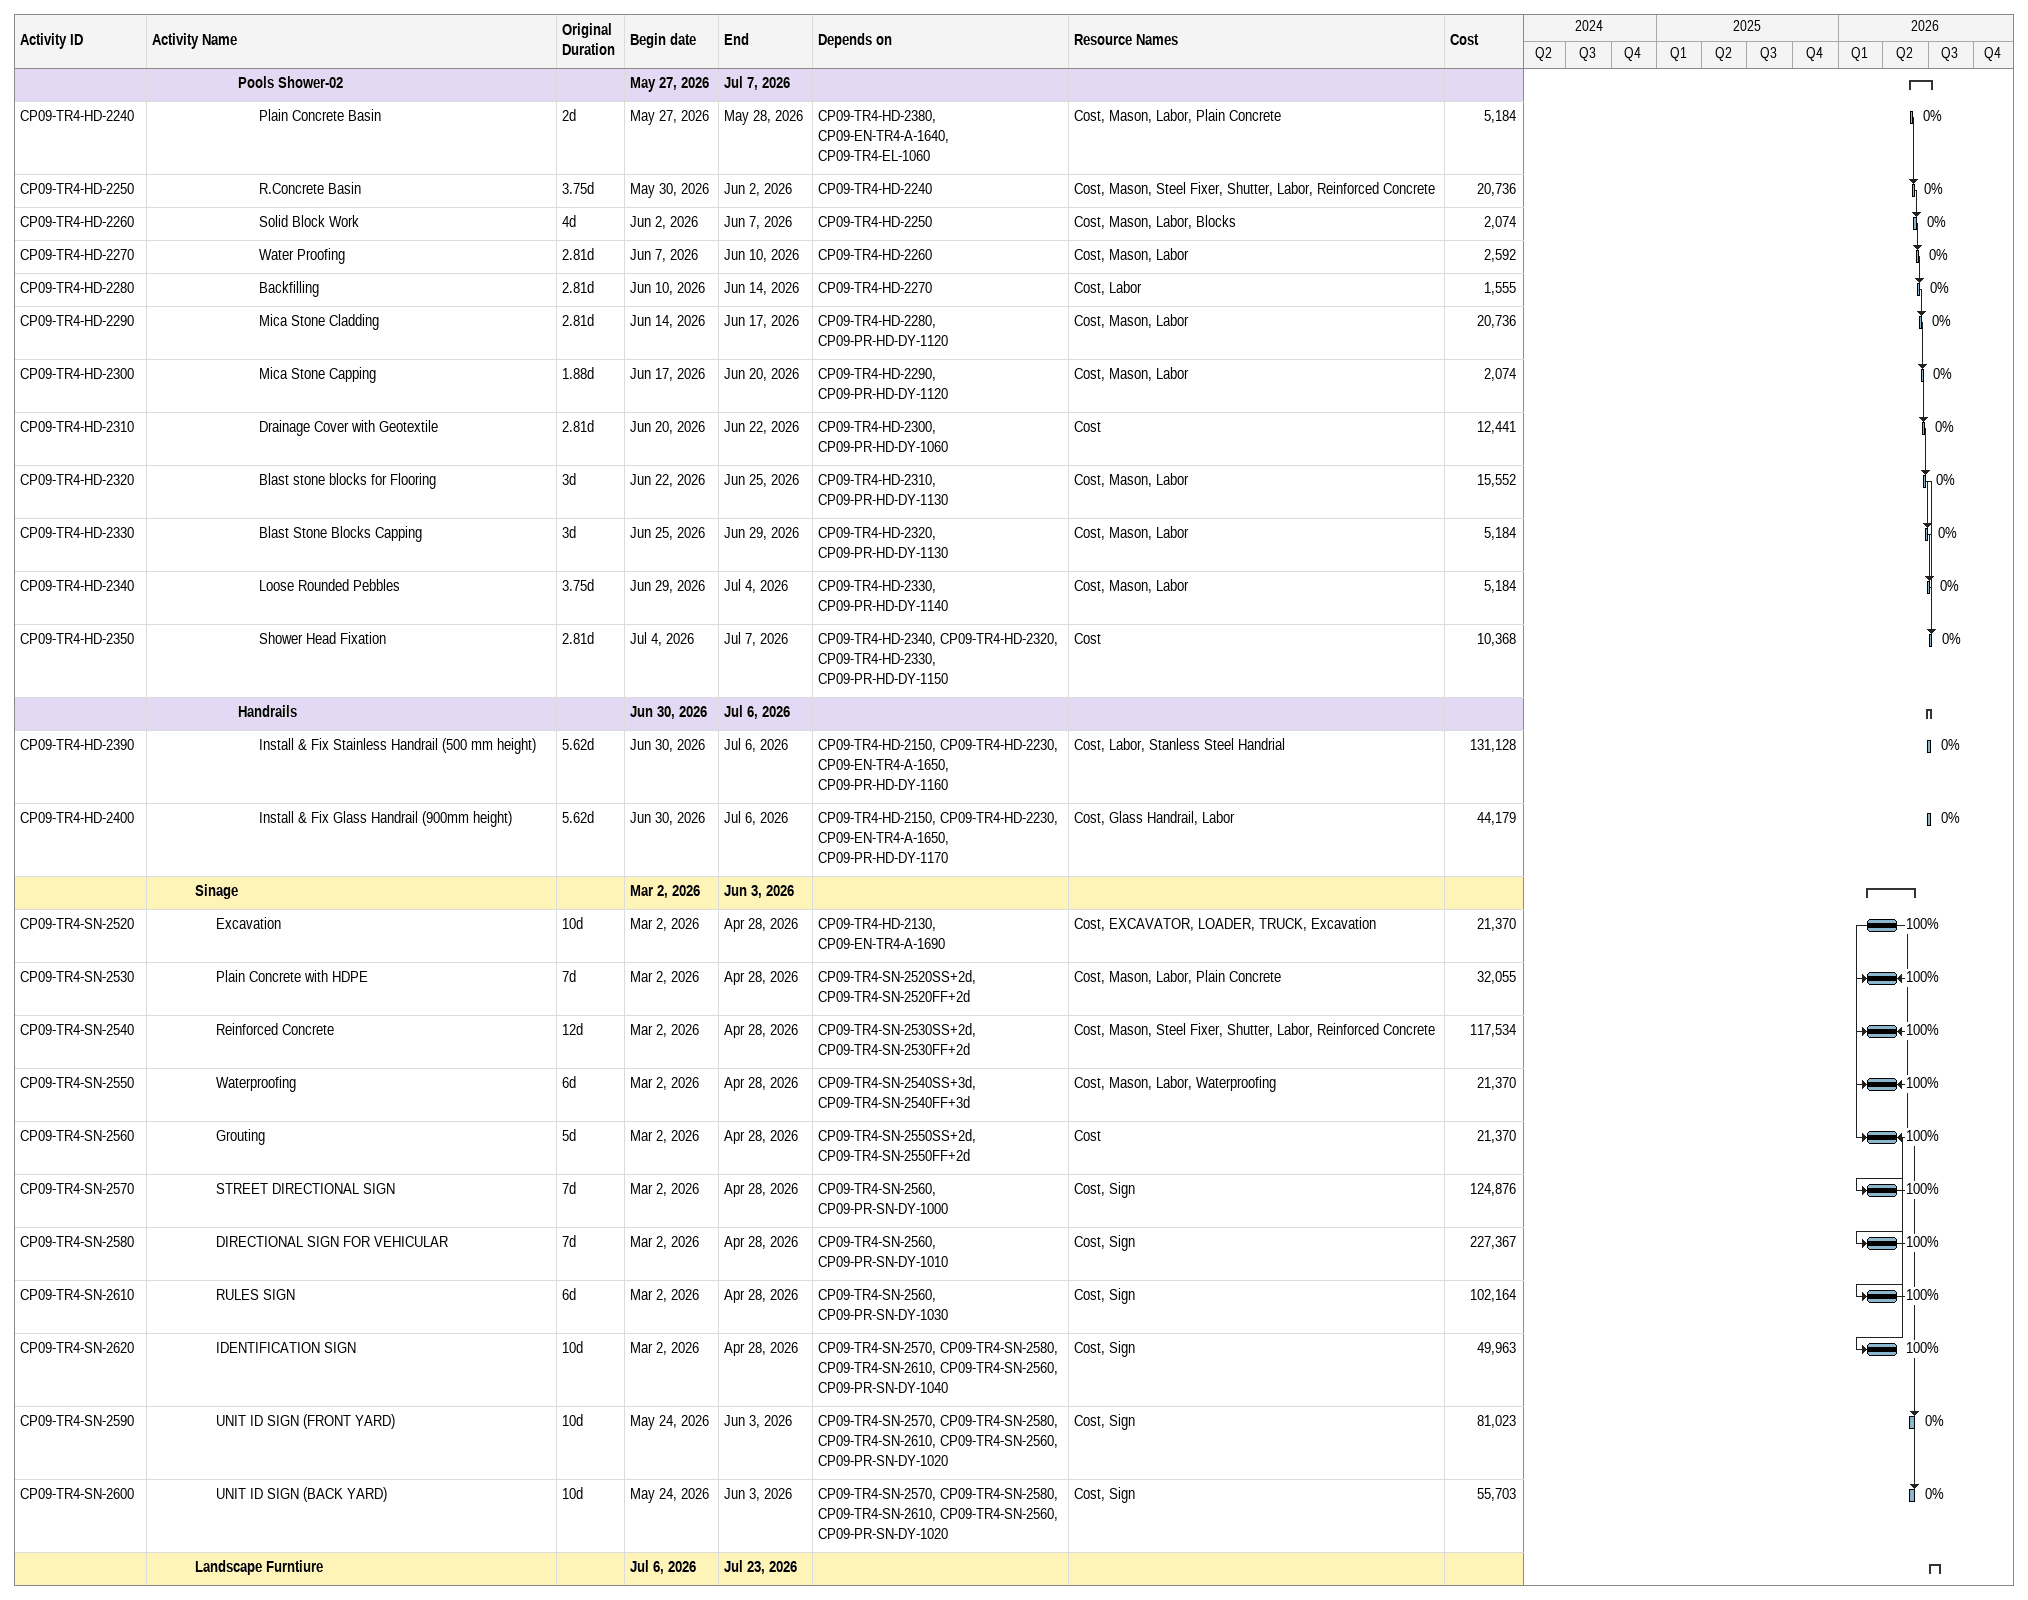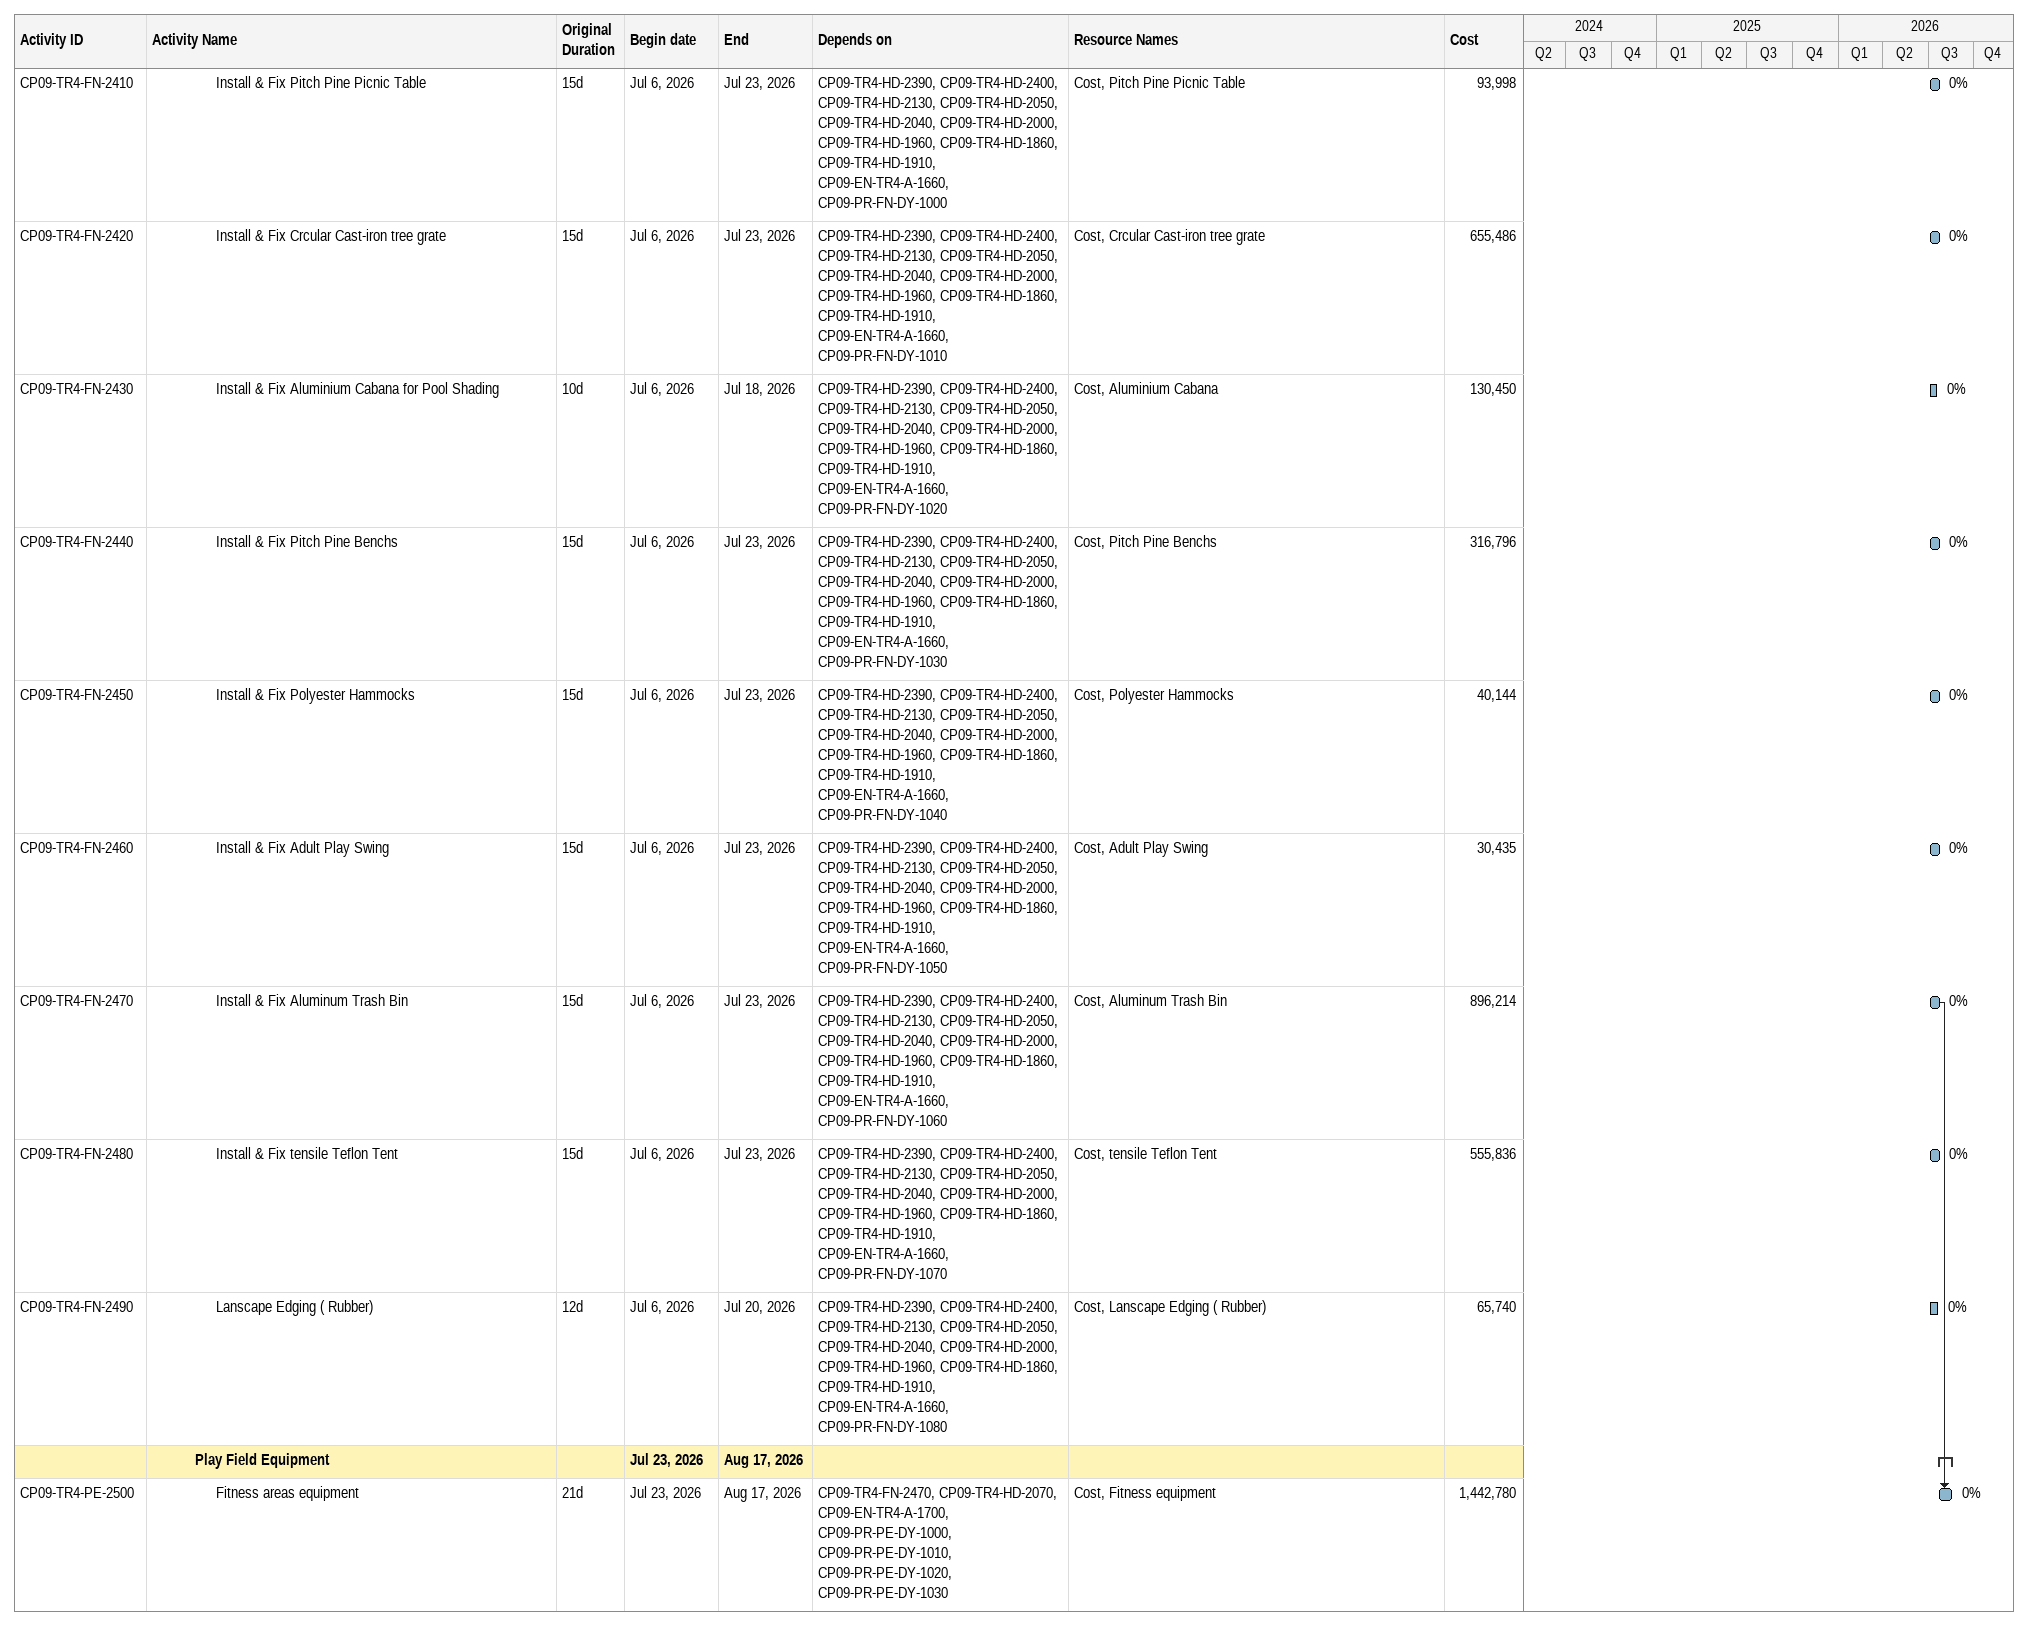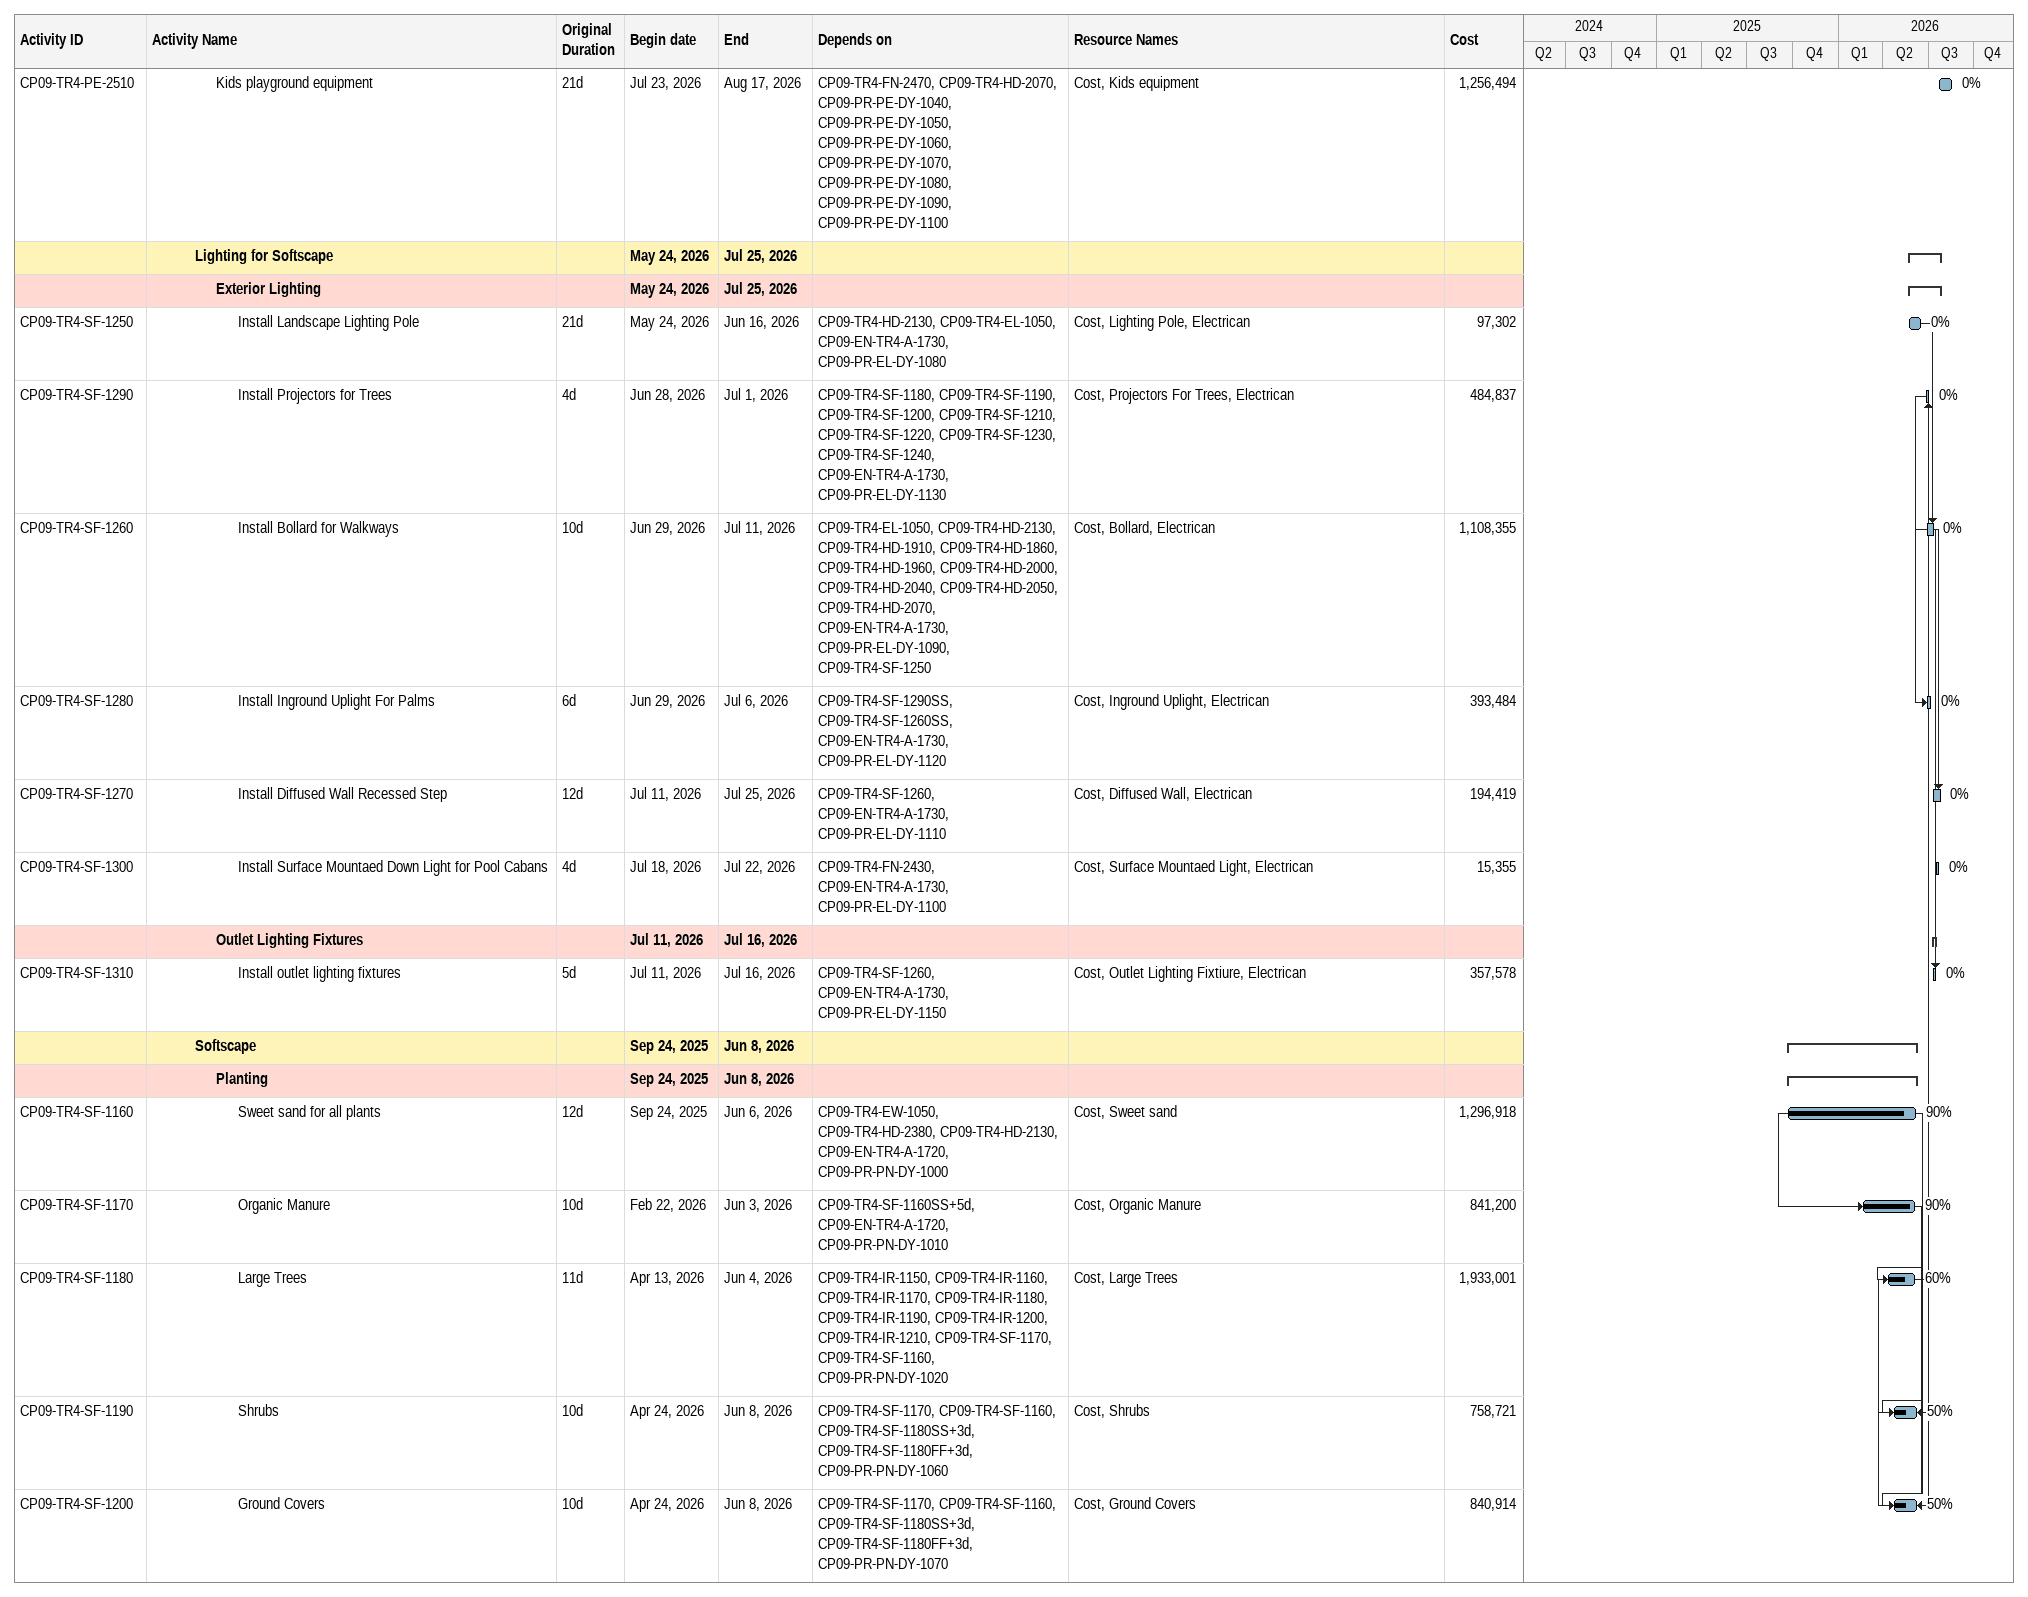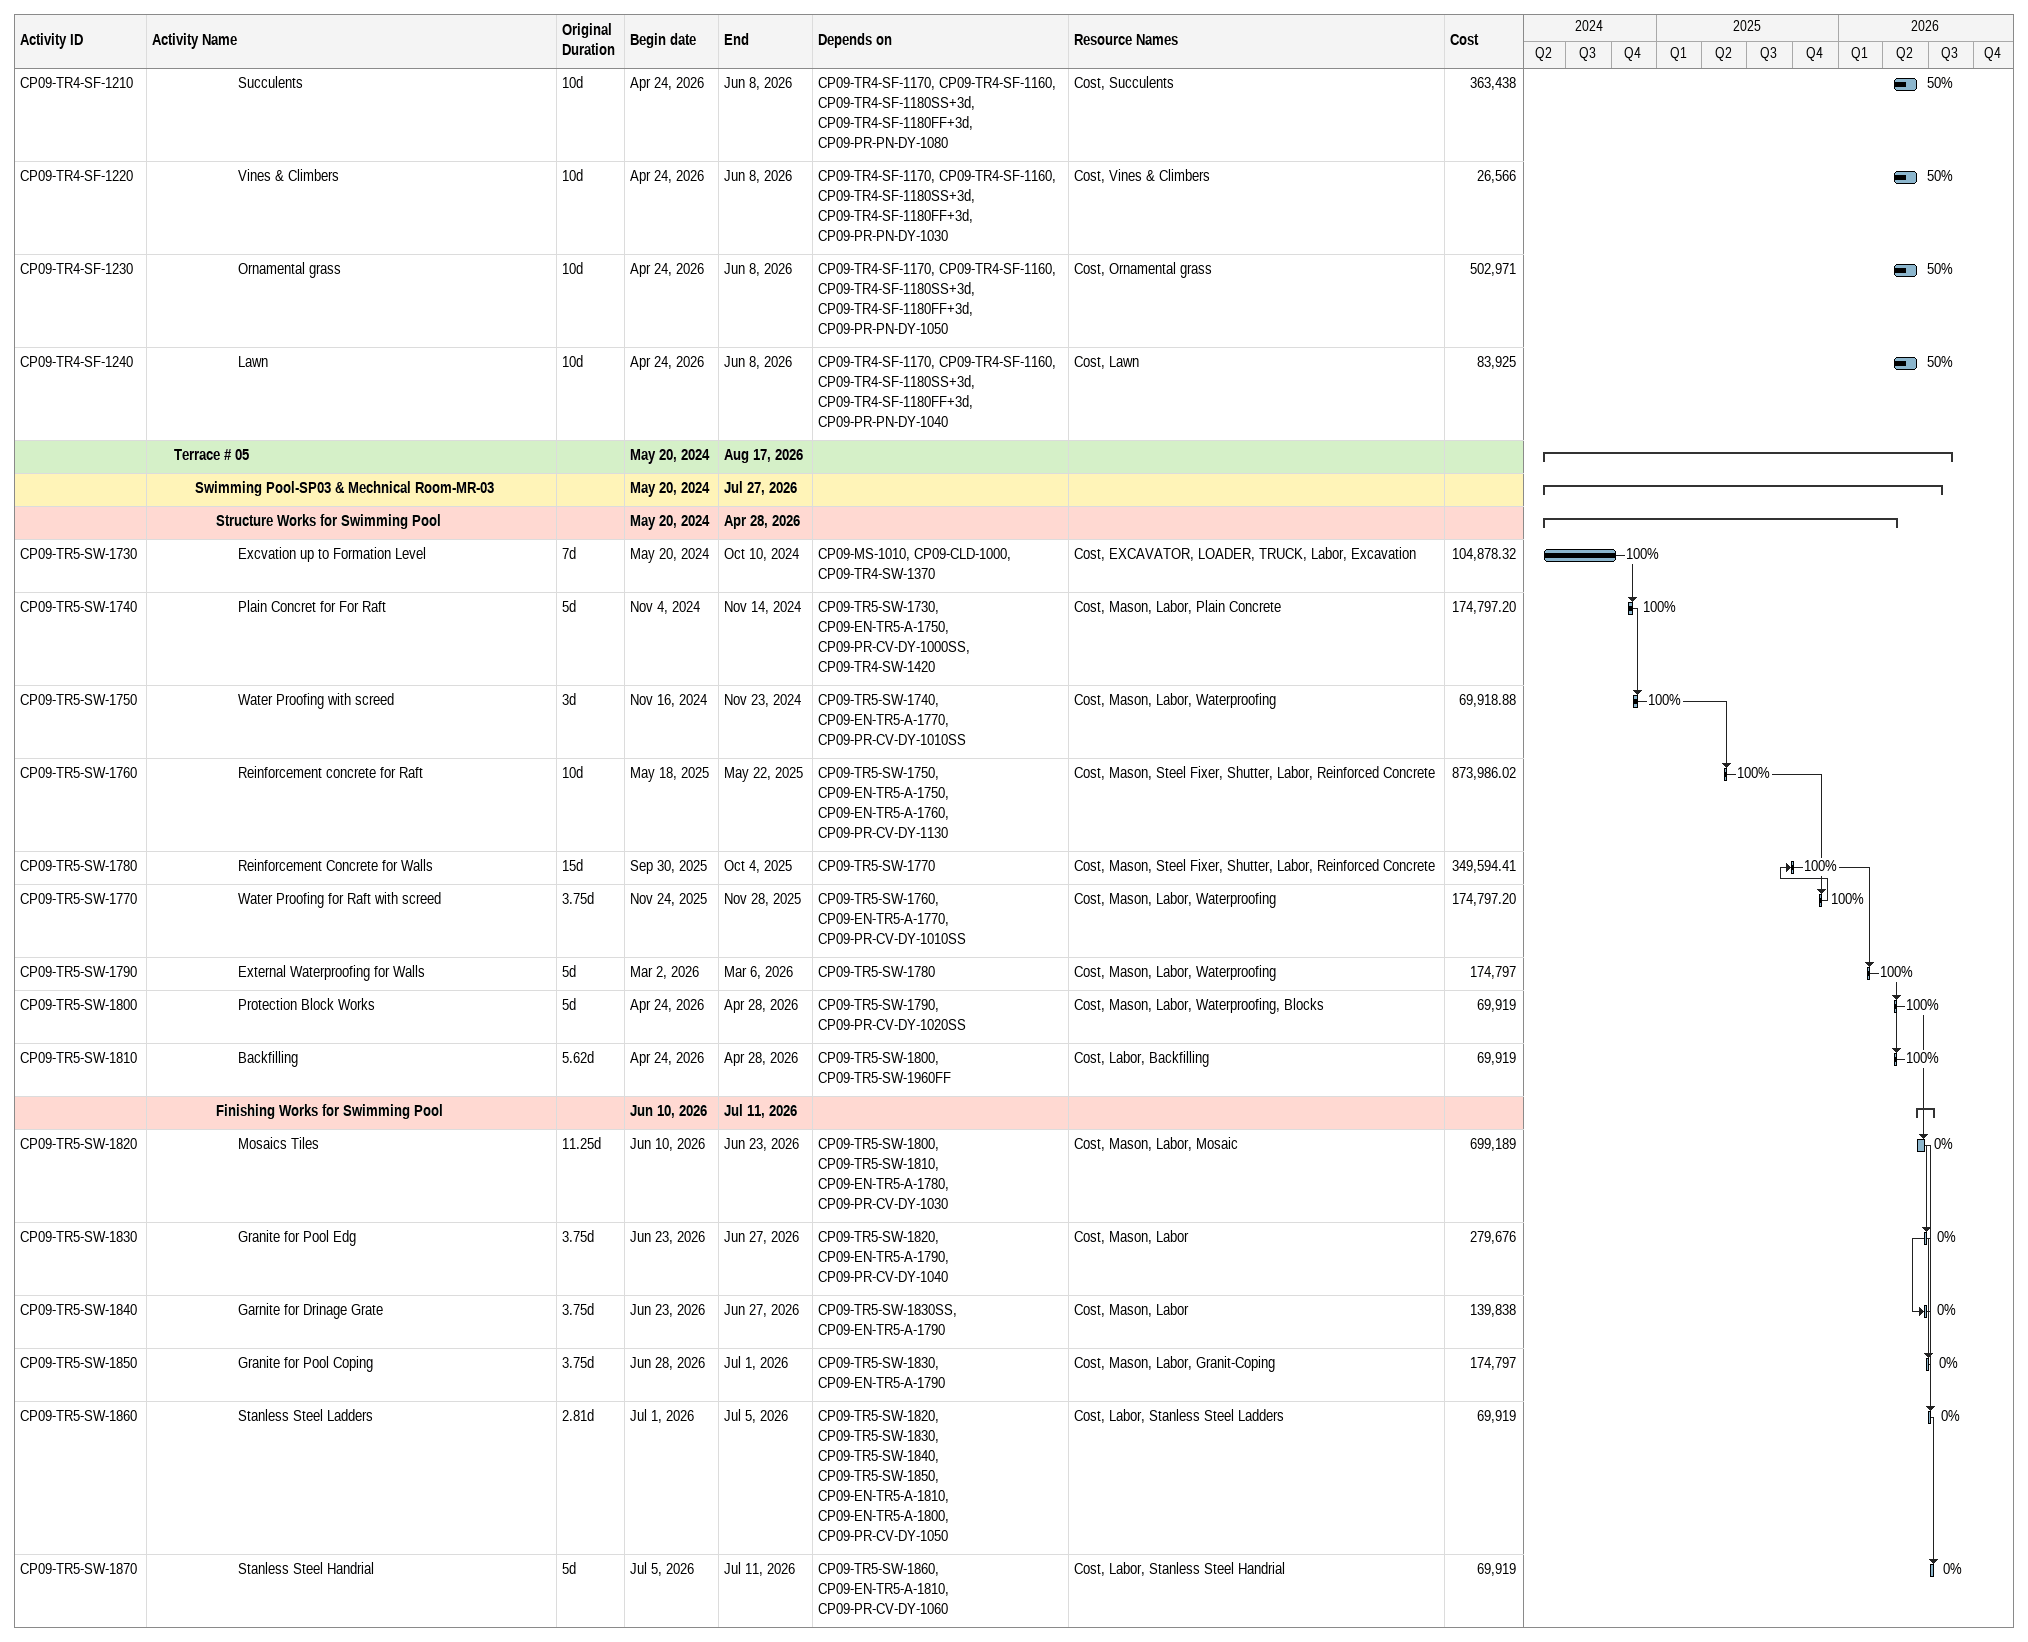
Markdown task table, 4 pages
| ID | Level | Task | Original duration | Start | Finish | Predecessors | Resources | % complete | Cost |
|---|---|---|---|---|---|---|---|---|---|
|  | 5 | **Pools Shower-02** |  | 2026-05-27 | 2026-07-07 |  |  |  |  |
| CP09-TR4-HD-2240 | 6 | Plain Concrete Basin | 2d | 2026-05-27 | 2026-05-28 | CP09-TR4-HD-2380, CP09-EN-TR4-A-1640, CP09-TR4-EL-1060 | Cost, Mason, Labor, Plain Concrete | 0 | 5184 |
| CP09-TR4-HD-2250 | 6 | R.Concrete Basin | 3.75d | 2026-05-30 | 2026-06-02 | CP09-TR4-HD-2240 | Cost, Mason, Steel Fixer, Shutter, Labor, Reinforced Concrete | 0 | 20736 |
| CP09-TR4-HD-2260 | 6 | Solid Block Work | 4d | 2026-06-02 | 2026-06-07 | CP09-TR4-HD-2250 | Cost, Mason, Labor, Blocks | 0 | 2074 |
| CP09-TR4-HD-2270 | 6 | Water Proofing | 2.81d | 2026-06-07 | 2026-06-10 | CP09-TR4-HD-2260 | Cost, Mason, Labor | 0 | 2592 |
| CP09-TR4-HD-2280 | 6 | Backfilling | 2.81d | 2026-06-10 | 2026-06-14 | CP09-TR4-HD-2270 | Cost, Labor | 0 | 1555 |
| CP09-TR4-HD-2290 | 6 | Mica Stone Cladding | 2.81d | 2026-06-14 | 2026-06-17 | CP09-TR4-HD-2280, CP09-PR-HD-DY-1120 | Cost, Mason, Labor | 0 | 20736 |
| CP09-TR4-HD-2300 | 6 | Mica Stone Capping | 1.88d | 2026-06-17 | 2026-06-20 | CP09-TR4-HD-2290, CP09-PR-HD-DY-1120 | Cost, Mason, Labor | 0 | 2074 |
| CP09-TR4-HD-2310 | 6 | Drainage Cover with Geotextile | 2.81d | 2026-06-20 | 2026-06-22 | CP09-TR4-HD-2300, CP09-PR-HD-DY-1060 | Cost | 0 | 12441 |
| CP09-TR4-HD-2320 | 6 | Blast stone blocks for Flooring | 3d | 2026-06-22 | 2026-06-25 | CP09-TR4-HD-2310, CP09-PR-HD-DY-1130 | Cost, Mason, Labor | 0 | 15552 |
| CP09-TR4-HD-2330 | 6 | Blast Stone Blocks Capping | 3d | 2026-06-25 | 2026-06-29 | CP09-TR4-HD-2320, CP09-PR-HD-DY-1130 | Cost, Mason, Labor | 0 | 5184 |
| CP09-TR4-HD-2340 | 6 | Loose Rounded Pebbles | 3.75d | 2026-06-29 | 2026-07-04 | CP09-TR4-HD-2330, CP09-PR-HD-DY-1140 | Cost, Mason, Labor | 0 | 5184 |
| CP09-TR4-HD-2350 | 6 | Shower Head Fixation | 2.81d | 2026-07-04 | 2026-07-07 | CP09-TR4-HD-2340, CP09-TR4-HD-2320, CP09-TR4-HD-2330, CP09-PR-HD-DY-1150 | Cost | 0 | 10368 |
|  | 5 | **Handrails** |  | 2026-06-30 | 2026-07-06 |  |  |  |  |
| CP09-TR4-HD-2390 | 6 | Install & Fix Stainless Handrail (500 mm height) | 5.62d | 2026-06-30 | 2026-07-06 | CP09-TR4-HD-2150, CP09-TR4-HD-2230, CP09-EN-TR4-A-1650, CP09-PR-HD-DY-1160 | Cost, Labor, Stanless Steel Handrial | 0 | 131128 |
| CP09-TR4-HD-2400 | 6 | Install & Fix Glass Handrail (900mm height) | 5.62d | 2026-06-30 | 2026-07-06 | CP09-TR4-HD-2150, CP09-TR4-HD-2230, CP09-EN-TR4-A-1650, CP09-PR-HD-DY-1170 | Cost, Glass Handrail, Labor | 0 | 44179 |
|  | 3 | **Sinage** |  | 2026-03-02 | 2026-06-03 |  |  |  |  |
| CP09-TR4-SN-2520 | 4 | Excavation | 10d | 2026-03-02 | 2026-04-28 | CP09-TR4-HD-2130, CP09-EN-TR4-A-1690 | Cost, EXCAVATOR, LOADER, TRUCK, Excavation | 100 | 21370 |
| CP09-TR4-SN-2530 | 4 | Plain Concrete with HDPE | 7d | 2026-03-02 | 2026-04-28 | CP09-TR4-SN-2520SS+2d, CP09-TR4-SN-2520FF+2d | Cost, Mason, Labor, Plain Concrete | 100 | 32055 |
| CP09-TR4-SN-2540 | 4 | Reinforced Concrete | 12d | 2026-03-02 | 2026-04-28 | CP09-TR4-SN-2530SS+2d, CP09-TR4-SN-2530FF+2d | Cost, Mason, Steel Fixer, Shutter, Labor, Reinforced Concrete | 100 | 117534 |
| CP09-TR4-SN-2550 | 4 | Waterproofing | 6d | 2026-03-02 | 2026-04-28 | CP09-TR4-SN-2540SS+3d, CP09-TR4-SN-2540FF+3d | Cost, Mason, Labor, Waterproofing | 100 | 21370 |
| CP09-TR4-SN-2560 | 4 | Grouting | 5d | 2026-03-02 | 2026-04-28 | CP09-TR4-SN-2550SS+2d, CP09-TR4-SN-2550FF+2d | Cost | 100 | 21370 |
| CP09-TR4-SN-2570 | 4 | STREET DIRECTIONAL SIGN | 7d | 2026-03-02 | 2026-04-28 | CP09-TR4-SN-2560, CP09-PR-SN-DY-1000 | Cost, Sign | 100 | 124876 |
| CP09-TR4-SN-2580 | 4 | DIRECTIONAL SIGN FOR VEHICULAR | 7d | 2026-03-02 | 2026-04-28 | CP09-TR4-SN-2560, CP09-PR-SN-DY-1010 | Cost, Sign | 100 | 227367 |
| CP09-TR4-SN-2610 | 4 | RULES SIGN | 6d | 2026-03-02 | 2026-04-28 | CP09-TR4-SN-2560, CP09-PR-SN-DY-1030 | Cost, Sign | 100 | 102164 |
| CP09-TR4-SN-2620 | 4 | IDENTIFICATION SIGN | 10d | 2026-03-02 | 2026-04-28 | CP09-TR4-SN-2570, CP09-TR4-SN-2580, CP09-TR4-SN-2610, CP09-TR4-SN-2560, CP09-PR-SN-DY-1040 | Cost, Sign | 100 | 49963 |
| CP09-TR4-SN-2590 | 4 | UNIT ID SIGN (FRONT YARD) | 10d | 2026-05-24 | 2026-06-03 | CP09-TR4-SN-2570, CP09-TR4-SN-2580, CP09-TR4-SN-2610, CP09-TR4-SN-2560, CP09-PR-SN-DY-1020 | Cost, Sign | 0 | 81023 |
| CP09-TR4-SN-2600 | 4 | UNIT ID SIGN (BACK YARD) | 10d | 2026-05-24 | 2026-06-03 | CP09-TR4-SN-2570, CP09-TR4-SN-2580, CP09-TR4-SN-2610, CP09-TR4-SN-2560, CP09-PR-SN-DY-1020 | Cost, Sign | 0 | 55703 |
|  | 3 | **Landscape Furntiure** |  | 2026-07-06 | 2026-07-23 |  |  |  |  |
| CP09-TR4-FN-2410 | 4 | Install & Fix Pitch Pine Picnic Table | 15d | 2026-07-06 | 2026-07-23 | CP09-TR4-HD-2390, CP09-TR4-HD-2400, CP09-TR4-HD-2130, CP09-TR4-HD-2050, CP09-TR4-HD-2040, CP09-TR4-HD-2000, CP09-TR4-HD-1960, CP09-TR4-HD-1860, CP09-TR4-HD-1910, CP09-EN-TR4-A-1660, CP09-PR-FN-DY-1000 | Cost, Pitch Pine Picnic Table | 0 | 93998 |
| CP09-TR4-FN-2420 | 4 | Install & Fix Crcular Cast-iron tree grate | 15d | 2026-07-06 | 2026-07-23 | CP09-TR4-HD-2390, CP09-TR4-HD-2400, CP09-TR4-HD-2130, CP09-TR4-HD-2050, CP09-TR4-HD-2040, CP09-TR4-HD-2000, CP09-TR4-HD-1960, CP09-TR4-HD-1860, CP09-TR4-HD-1910, CP09-EN-TR4-A-1660, CP09-PR-FN-DY-1010 | Cost, Crcular Cast-iron tree grate | 0 | 655486 |
| CP09-TR4-FN-2430 | 4 | Install & Fix Aluminium Cabana for Pool Shading | 10d | 2026-07-06 | 2026-07-18 | CP09-TR4-HD-2390, CP09-TR4-HD-2400, CP09-TR4-HD-2130, CP09-TR4-HD-2050, CP09-TR4-HD-2040, CP09-TR4-HD-2000, CP09-TR4-HD-1960, CP09-TR4-HD-1860, CP09-TR4-HD-1910, CP09-EN-TR4-A-1660, CP09-PR-FN-DY-1020 | Cost, Aluminium Cabana | 0 | 130450 |
| CP09-TR4-FN-2440 | 4 | Install & Fix Pitch Pine Benchs | 15d | 2026-07-06 | 2026-07-23 | CP09-TR4-HD-2390, CP09-TR4-HD-2400, CP09-TR4-HD-2130, CP09-TR4-HD-2050, CP09-TR4-HD-2040, CP09-TR4-HD-2000, CP09-TR4-HD-1960, CP09-TR4-HD-1860, CP09-TR4-HD-1910, CP09-EN-TR4-A-1660, CP09-PR-FN-DY-1030 | Cost, Pitch Pine Benchs | 0 | 316796 |
| CP09-TR4-FN-2450 | 4 | Install & Fix Polyester Hammocks | 15d | 2026-07-06 | 2026-07-23 | CP09-TR4-HD-2390, CP09-TR4-HD-2400, CP09-TR4-HD-2130, CP09-TR4-HD-2050, CP09-TR4-HD-2040, CP09-TR4-HD-2000, CP09-TR4-HD-1960, CP09-TR4-HD-1860, CP09-TR4-HD-1910, CP09-EN-TR4-A-1660, CP09-PR-FN-DY-1040 | Cost, Polyester Hammocks | 0 | 40144 |
| CP09-TR4-FN-2460 | 4 | Install & Fix Adult Play Swing | 15d | 2026-07-06 | 2026-07-23 | CP09-TR4-HD-2390, CP09-TR4-HD-2400, CP09-TR4-HD-2130, CP09-TR4-HD-2050, CP09-TR4-HD-2040, CP09-TR4-HD-2000, CP09-TR4-HD-1960, CP09-TR4-HD-1860, CP09-TR4-HD-1910, CP09-EN-TR4-A-1660, CP09-PR-FN-DY-1050 | Cost, Adult Play Swing | 0 | 30435 |
| CP09-TR4-FN-2470 | 4 | Install & Fix Aluminum Trash Bin | 15d | 2026-07-06 | 2026-07-23 | CP09-TR4-HD-2390, CP09-TR4-HD-2400, CP09-TR4-HD-2130, CP09-TR4-HD-2050, CP09-TR4-HD-2040, CP09-TR4-HD-2000, CP09-TR4-HD-1960, CP09-TR4-HD-1860, CP09-TR4-HD-1910, CP09-EN-TR4-A-1660, CP09-PR-FN-DY-1060 | Cost, Aluminum Trash Bin | 0 | 896214 |
| CP09-TR4-FN-2480 | 4 | Install & Fix tensile Teflon Tent | 15d | 2026-07-06 | 2026-07-23 | CP09-TR4-HD-2390, CP09-TR4-HD-2400, CP09-TR4-HD-2130, CP09-TR4-HD-2050, CP09-TR4-HD-2040, CP09-TR4-HD-2000, CP09-TR4-HD-1960, CP09-TR4-HD-1860, CP09-TR4-HD-1910, CP09-EN-TR4-A-1660, CP09-PR-FN-DY-1070 | Cost, tensile Teflon Tent | 0 | 555836 |
| CP09-TR4-FN-2490 | 4 | Lanscape Edging ( Rubber) | 12d | 2026-07-06 | 2026-07-20 | CP09-TR4-HD-2390, CP09-TR4-HD-2400, CP09-TR4-HD-2130, CP09-TR4-HD-2050, CP09-TR4-HD-2040, CP09-TR4-HD-2000, CP09-TR4-HD-1960, CP09-TR4-HD-1860, CP09-TR4-HD-1910, CP09-EN-TR4-A-1660, CP09-PR-FN-DY-1080 | Cost, Lanscape Edging ( Rubber) | 0 | 65740 |
|  | 3 | **Play Field Equipment** |  | 2026-07-23 | 2026-08-17 |  |  |  |  |
| CP09-TR4-PE-2500 | 4 | Fitness areas equipment | 21d | 2026-07-23 | 2026-08-17 | CP09-TR4-FN-2470, CP09-TR4-HD-2070, CP09-EN-TR4-A-1700, CP09-PR-PE-DY-1000, CP09-PR-PE-DY-1010, CP09-PR-PE-DY-1020, CP09-PR-PE-DY-1030 | Cost, Fitness equipment | 0 | 1442780 |
| CP09-TR4-PE-2510 | 4 | Kids playground equipment | 21d | 2026-07-23 | 2026-08-17 | CP09-TR4-FN-2470, CP09-TR4-HD-2070, CP09-PR-PE-DY-1040, CP09-PR-PE-DY-1050, CP09-PR-PE-DY-1060, CP09-PR-PE-DY-1070, CP09-PR-PE-DY-1080, CP09-PR-PE-DY-1090, CP09-PR-PE-DY-1100 | Cost, Kids equipment | 0 | 1256494 |
|  | 3 | **Lighting for Softscape** |  | 2026-05-24 | 2026-07-25 |  |  |  |  |
|  | 4 | **Exterior Lighting** |  | 2026-05-24 | 2026-07-25 |  |  |  |  |
| CP09-TR4-SF-1250 | 5 | Install Landscape Lighting Pole | 21d | 2026-05-24 | 2026-06-16 | CP09-TR4-HD-2130, CP09-TR4-EL-1050, CP09-EN-TR4-A-1730, CP09-PR-EL-DY-1080 | Cost, Lighting Pole, Electrican | 0 | 97302 |
| CP09-TR4-SF-1290 | 5 | Install Projectors for Trees | 4d | 2026-06-28 | 2026-07-01 | CP09-TR4-SF-1180, CP09-TR4-SF-1190, CP09-TR4-SF-1200, CP09-TR4-SF-1210, CP09-TR4-SF-1220, CP09-TR4-SF-1230, CP09-TR4-SF-1240, CP09-EN-TR4-A-1730, CP09-PR-EL-DY-1130 | Cost, Projectors For Trees, Electrican | 0 | 484837 |
| CP09-TR4-SF-1260 | 5 | Install Bollard for Walkways | 10d | 2026-06-29 | 2026-07-11 | CP09-TR4-EL-1050, CP09-TR4-HD-2130, CP09-TR4-HD-1910, CP09-TR4-HD-1860, CP09-TR4-HD-1960, CP09-TR4-HD-2000, CP09-TR4-HD-2040, CP09-TR4-HD-2050, CP09-TR4-HD-2070, CP09-EN-TR4-A-1730, CP09-PR-EL-DY-1090, CP09-TR4-SF-1250 | Cost, Bollard, Electrican | 0 | 1108355 |
| CP09-TR4-SF-1280 | 5 | Install Inground Uplight For Palms | 6d | 2026-06-29 | 2026-07-06 | CP09-TR4-SF-1290SS, CP09-TR4-SF-1260SS, CP09-EN-TR4-A-1730, CP09-PR-EL-DY-1120 | Cost, Inground Uplight, Electrican | 0 | 393484 |
| CP09-TR4-SF-1270 | 5 | Install Diffused Wall Recessed Step | 12d | 2026-07-11 | 2026-07-25 | CP09-TR4-SF-1260, CP09-EN-TR4-A-1730, CP09-PR-EL-DY-1110 | Cost, Diffused Wall, Electrican | 0 | 194419 |
| CP09-TR4-SF-1300 | 5 | Install Surface Mountaed Down Light for Pool Cabans | 4d | 2026-07-18 | 2026-07-22 | CP09-TR4-FN-2430, CP09-EN-TR4-A-1730, CP09-PR-EL-DY-1100 | Cost, Surface Mountaed Light, Electrican | 0 | 15355 |
|  | 4 | **Outlet Lighting Fixtures** |  | 2026-07-11 | 2026-07-16 |  |  |  |  |
| CP09-TR4-SF-1310 | 5 | Install outlet lighting fixtures | 5d | 2026-07-11 | 2026-07-16 | CP09-TR4-SF-1260, CP09-EN-TR4-A-1730, CP09-PR-EL-DY-1150 | Cost, Outlet Lighting Fixtiure, Electrican | 0 | 357578 |
|  | 3 | **Softscape** |  | 2025-09-24 | 2026-06-08 |  |  |  |  |
|  | 4 | **Planting** |  | 2025-09-24 | 2026-06-08 |  |  |  |  |
| CP09-TR4-SF-1160 | 5 | Sweet sand for all plants | 12d | 2025-09-24 | 2026-06-06 | CP09-TR4-EW-1050, CP09-TR4-HD-2380, CP09-TR4-HD-2130, CP09-EN-TR4-A-1720, CP09-PR-PN-DY-1000 | Cost, Sweet sand | 90 | 1296918 |
| CP09-TR4-SF-1170 | 5 | Organic Manure | 10d | 2026-02-22 | 2026-06-03 | CP09-TR4-SF-1160SS+5d, CP09-EN-TR4-A-1720, CP09-PR-PN-DY-1010 | Cost, Organic Manure | 90 | 841200 |
| CP09-TR4-SF-1180 | 5 | Large Trees | 11d | 2026-04-13 | 2026-06-04 | CP09-TR4-IR-1150, CP09-TR4-IR-1160, CP09-TR4-IR-1170, CP09-TR4-IR-1180, CP09-TR4-IR-1190, CP09-TR4-IR-1200, CP09-TR4-IR-1210, CP09-TR4-SF-1170, CP09-TR4-SF-1160, CP09-PR-PN-DY-1020 | Cost, Large Trees | 60 | 1933001 |
| CP09-TR4-SF-1190 | 5 | Shrubs | 10d | 2026-04-24 | 2026-06-08 | CP09-TR4-SF-1170, CP09-TR4-SF-1160, CP09-TR4-SF-1180SS+3d, CP09-TR4-SF-1180FF+3d, CP09-PR-PN-DY-1060 | Cost, Shrubs | 50 | 758721 |
| CP09-TR4-SF-1200 | 5 | Ground Covers | 10d | 2026-04-24 | 2026-06-08 | CP09-TR4-SF-1170, CP09-TR4-SF-1160, CP09-TR4-SF-1180SS+3d, CP09-TR4-SF-1180FF+3d, CP09-PR-PN-DY-1070 | Cost, Ground Covers | 50 | 840914 |
| CP09-TR4-SF-1210 | 5 | Succulents | 10d | 2026-04-24 | 2026-06-08 | CP09-TR4-SF-1170, CP09-TR4-SF-1160, CP09-TR4-SF-1180SS+3d, CP09-TR4-SF-1180FF+3d, CP09-PR-PN-DY-1080 | Cost, Succulents | 50 | 363438 |
| CP09-TR4-SF-1220 | 5 | Vines & Climbers | 10d | 2026-04-24 | 2026-06-08 | CP09-TR4-SF-1170, CP09-TR4-SF-1160, CP09-TR4-SF-1180SS+3d, CP09-TR4-SF-1180FF+3d, CP09-PR-PN-DY-1030 | Cost, Vines & Climbers | 50 | 26566 |
| CP09-TR4-SF-1230 | 5 | Ornamental grass | 10d | 2026-04-24 | 2026-06-08 | CP09-TR4-SF-1170, CP09-TR4-SF-1160, CP09-TR4-SF-1180SS+3d, CP09-TR4-SF-1180FF+3d, CP09-PR-PN-DY-1050 | Cost, Ornamental grass | 50 | 502971 |
| CP09-TR4-SF-1240 | 5 | Lawn | 10d | 2026-04-24 | 2026-06-08 | CP09-TR4-SF-1170, CP09-TR4-SF-1160, CP09-TR4-SF-1180SS+3d, CP09-TR4-SF-1180FF+3d, CP09-PR-PN-DY-1040 | Cost, Lawn | 50 | 83925 |
|  | 2 | **Terrace # 05** |  | 2024-05-20 | 2026-08-17 |  |  |  |  |
|  | 3 | **Swimming Pool-SP03 & Mechnical Room-MR-03** |  | 2024-05-20 | 2026-07-27 |  |  |  |  |
|  | 4 | **Structure Works for Swimming Pool** |  | 2024-05-20 | 2026-04-28 |  |  |  |  |
| CP09-TR5-SW-1730 | 5 | Excvation up to Formation Level | 7d | 2024-05-20 | 2024-10-10 | CP09-MS-1010, CP09-CLD-1000, CP09-TR4-SW-1370 | Cost, EXCAVATOR, LOADER, TRUCK, Labor, Excavation | 100 | 104878.32 |
| CP09-TR5-SW-1740 | 5 | Plain Concret for For Raft | 5d | 2024-11-04 | 2024-11-14 | CP09-TR5-SW-1730, CP09-EN-TR5-A-1750, CP09-PR-CV-DY-1000SS, CP09-TR4-SW-1420 | Cost, Mason, Labor, Plain Concrete | 100 | 174797.20 |
| CP09-TR5-SW-1750 | 5 | Water Proofing with screed | 3d | 2024-11-16 | 2024-11-23 | CP09-TR5-SW-1740, CP09-EN-TR5-A-1770, CP09-PR-CV-DY-1010SS | Cost, Mason, Labor, Waterproofing | 100 | 69918.88 |
| CP09-TR5-SW-1760 | 5 | Reinforcement concrete for Raft | 10d | 2025-05-18 | 2025-05-22 | CP09-TR5-SW-1750, CP09-EN-TR5-A-1750, CP09-EN-TR5-A-1760, CP09-PR-CV-DY-1130 | Cost, Mason, Steel Fixer, Shutter, Labor, Reinforced Concrete | 100 | 873986.02 |
| CP09-TR5-SW-1780 | 5 | Reinforcement Concrete for Walls | 15d | 2025-09-30 | 2025-10-04 | CP09-TR5-SW-1770 | Cost, Mason, Steel Fixer, Shutter, Labor, Reinforced Concrete | 100 | 349594.41 |
| CP09-TR5-SW-1770 | 5 | Water Proofing for Raft with screed | 3.75d | 2025-11-24 | 2025-11-28 | CP09-TR5-SW-1760, CP09-EN-TR5-A-1770, CP09-PR-CV-DY-1010SS | Cost, Mason, Labor, Waterproofing | 100 | 174797.20 |
| CP09-TR5-SW-1790 | 5 | External Waterproofing for Walls | 5d | 2026-03-02 | 2026-03-06 | CP09-TR5-SW-1780 | Cost, Mason, Labor, Waterproofing | 100 | 174797 |
| CP09-TR5-SW-1800 | 5 | Protection Block Works | 5d | 2026-04-24 | 2026-04-28 | CP09-TR5-SW-1790, CP09-PR-CV-DY-1020SS | Cost, Mason, Labor, Waterproofing, Blocks | 100 | 69919 |
| CP09-TR5-SW-1810 | 5 | Backfilling | 5.62d | 2026-04-24 | 2026-04-28 | CP09-TR5-SW-1800, CP09-TR5-SW-1960FF | Cost, Labor, Backfilling | 100 | 69919 |
|  | 4 | **Finishing Works for Swimming Pool** |  | 2026-06-10 | 2026-07-11 |  |  |  |  |
| CP09-TR5-SW-1820 | 5 | Mosaics Tiles | 11.25d | 2026-06-10 | 2026-06-23 | CP09-TR5-SW-1800, CP09-TR5-SW-1810, CP09-EN-TR5-A-1780, CP09-PR-CV-DY-1030 | Cost, Mason, Labor, Mosaic | 0 | 699189 |
| CP09-TR5-SW-1830 | 5 | Granite for Pool Edg | 3.75d | 2026-06-23 | 2026-06-27 | CP09-TR5-SW-1820, CP09-EN-TR5-A-1790, CP09-PR-CV-DY-1040 | Cost, Mason, Labor | 0 | 279676 |
| CP09-TR5-SW-1840 | 5 | Garnite for Drinage Grate | 3.75d | 2026-06-23 | 2026-06-27 | CP09-TR5-SW-1830SS, CP09-EN-TR5-A-1790 | Cost, Mason, Labor | 0 | 139838 |
| CP09-TR5-SW-1850 | 5 | Granite for Pool Coping | 3.75d | 2026-06-28 | 2026-07-01 | CP09-TR5-SW-1830, CP09-EN-TR5-A-1790 | Cost, Mason, Labor, Granit-Coping | 0 | 174797 |
| CP09-TR5-SW-1860 | 5 | Stanless Steel Ladders | 2.81d | 2026-07-01 | 2026-07-05 | CP09-TR5-SW-1820, CP09-TR5-SW-1830, CP09-TR5-SW-1840, CP09-TR5-SW-1850, CP09-EN-TR5-A-1810, CP09-EN-TR5-A-1800, CP09-PR-CV-DY-1050 | Cost, Labor, Stanless Steel Ladders | 0 | 69919 |
| CP09-TR5-SW-1870 | 5 | Stanless Steel Handrial | 5d | 2026-07-05 | 2026-07-11 | CP09-TR5-SW-1860, CP09-EN-TR5-A-1810, CP09-PR-CV-DY-1060 | Cost, Labor, Stanless Steel Handrial | 0 | 69919 |
